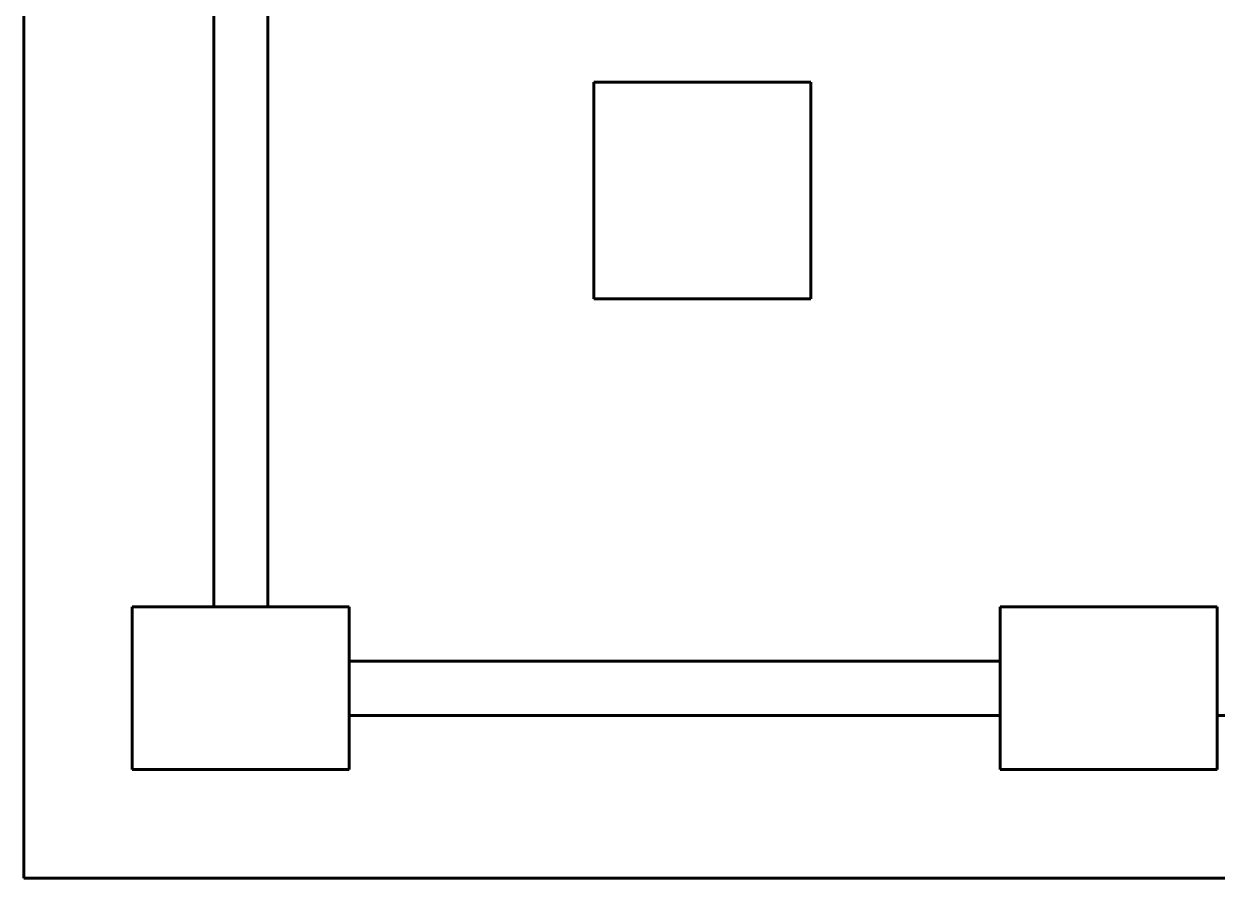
# Model space of a CAD drawing. Extents: x 0 to 297, y 0 to 292.
# Drawn here: x 65.64 to 76.64, y 67.02 to 74.9 of the extents above; entities that cross this region are included whole.
import ezdxf

# ---------------------------------------------------------------- set-up
doc = ezdxf.new("R2010")
doc.units = 0
doc.header["$MEASUREMENT"] = 0
doc.linetypes.add('K5LT_BASIC', pattern=[0])
doc.layers.add('Системный слой', color=7, linetype='Continuous')

# ---------------------------------------------------------------- blocks, each defined once
blk = doc.blocks.new('*U')
at = {"layer": 'Системный слой', "linetype": 'K5LT_BASIC', "lineweight": 60}
for p, q in [((72.896, 74.359), (70.896, 74.359)), ((70.896, 74.359), (70.896, 72.359)), ((72.896, 72.359), (72.896, 74.359)), ((70.896, 72.359), (72.896, 72.359)), ((68.642, 69.519), (66.642, 69.519)), ((66.642, 69.519), (66.642, 68.019)), ((68.642, 69.519), (66.642, 69.519)), ((66.642, 69.519), (66.642, 68.019)), ((68.642, 68.019), (68.642, 69.519)), ((68.642, 68.019), (68.642, 69.519)), ((76.642, 69.519), (74.642, 69.519)), ((74.642, 69.519), (74.642, 68.019)), ((76.642, 68.019), (76.642, 69.519)), ((66.642, 68.019), (68.642, 68.019)), ((66.642, 68.019), (68.642, 68.019)), ((74.642, 68.019), (76.642, 68.019))]:
    blk.add_line(p, q, dxfattribs=at)

msp = doc.modelspace()

# ---------------------------------------------------------------- linework, layer by layer
at = {"layer": 'Системный слой', "linetype": 'K5LT_BASIC', "lineweight": 60}
for p, q in [((65.642, 67.019), (65.642, 114.519)), ((67.392, 69.519), (67.392, 89.519)), ((67.892, 69.519), (67.892, 89.519)), ((67.892, 69.519), (67.892, 89.519)), ((67.392, 82.519), (67.392, 69.519)), ((67.892, 69.519), (67.892, 82.519)), ((66.641, 68.769), (66.642, 69.519)), ((68.642, 69.519), (66.642, 69.519)), ((66.642, 68.019), (66.642, 69.519)), ((66.642, 69.519), (66.642, 68.019)), ((66.642, 69.519), (68.642, 69.519)), ((68.642, 69.519), (66.642, 69.519)), ((66.642, 68.019), (66.642, 69.519)), ((66.642, 69.519), (66.642, 68.019)), ((66.642, 69.519), (68.642, 69.519)), ((66.642, 69.519), (66.642, 68.019)), ((66.642, 69.519), (68.642, 69.519)), ((68.642, 69.519), (66.642, 69.519)), ((66.642, 68.019), (66.642, 69.519)), ((66.642, 69.519), (66.642, 68.019)), ((66.642, 69.519), (68.642, 69.519)), ((68.642, 69.519), (68.642, 68.019)), ((68.642, 69.519), (68.642, 68.019)), ((68.642, 69.519), (68.642, 68.019)), ((68.642, 69.519), (68.642, 68.019)), ((68.642, 69.519), (68.642, 68.019)), ((68.642, 69.519), (68.642, 68.019)), ((68.642, 69.519), (68.642, 68.019)), ((68.642, 69.519), (68.642, 68.019)), ((76.642, 69.519), (74.642, 69.519)), ((74.642, 68.019), (74.642, 69.519)), ((74.642, 69.519), (74.642, 68.019)), ((74.642, 69.519), (76.642, 69.519)), ((76.642, 69.519), (76.642, 68.019)), ((76.642, 69.519), (76.642, 68.019)), ((68.642, 69.019), (74.642, 69.019)), ((74.642, 68.519), (68.642, 68.519)), ((82.642, 68.519), (76.642, 68.519)), ((68.642, 68.019), (66.642, 68.019)), ((66.642, 68.019), (68.642, 68.019)), ((68.642, 68.019), (66.642, 68.019)), ((66.642, 68.019), (68.642, 68.019)), ((68.642, 68.019), (66.642, 68.019)), ((66.642, 68.019), (68.642, 68.019)), ((68.642, 68.019), (66.642, 68.019)), ((66.642, 68.019), (68.642, 68.019)), ((67.892, 68.019), (67.142, 68.019)), ((67.892, 68.019), (67.142, 68.019)), ((67.892, 68.019), (67.142, 68.019)), ((67.892, 68.019), (67.142, 68.019)), ((76.642, 68.019), (74.642, 68.019)), ((74.642, 68.019), (76.642, 68.019)), ((75.892, 68.019), (75.142, 68.019)), ((66.642, 67.019), (65.642, 67.019)), ((124.642, 67.019), (66.642, 67.019))]:
    msp.add_line(p, q, dxfattribs=at)

# ---------------------------------------------------------------- block references
at = {"layer": 'Системный слой'}
msp.add_blockref('*U', (0, 0), dxfattribs=at)
msp.add_blockref('*U', (0, 0), dxfattribs=at)
msp.add_blockref('*U', (0, 0), dxfattribs=at)
msp.add_blockref('*U', (0, 0), dxfattribs=at)
msp.add_blockref('*U', (0, 0), dxfattribs=at)
msp.add_blockref('*U', (0, 0), dxfattribs=at)
msp.add_blockref('*U', (0, 0), dxfattribs=at)
msp.add_blockref('*U', (0, 0), dxfattribs=at)
msp.add_blockref('*U', (0, 0), dxfattribs=at)
msp.add_blockref('*U', (0, 0), dxfattribs=at)
msp.add_blockref('*U', (0, 0), dxfattribs=at)
msp.add_blockref('*U', (0, 0), dxfattribs=at)
msp.add_blockref('*U', (0, 0), dxfattribs=at)
msp.add_blockref('*U', (0, 0), dxfattribs=at)
msp.add_blockref('*U', (0, 0), dxfattribs=at)
msp.add_blockref('*U', (0, 0), dxfattribs=at)
msp.add_blockref('*U', (0, 0), dxfattribs=at)
msp.add_blockref('*U', (0, 0), dxfattribs=at)
msp.add_blockref('*U', (0, 0), dxfattribs=at)
msp.add_blockref('*U', (0, 0), dxfattribs=at)
msp.add_blockref('*U', (0, 0), dxfattribs=at)
msp.add_blockref('*U', (0, 0), dxfattribs=at)
msp.add_blockref('*U', (0, 0), dxfattribs=at)
msp.add_blockref('*U', (0, 0), dxfattribs=at)
msp.add_blockref('*U', (0, 0), dxfattribs=at)
msp.add_blockref('*U', (0, 0), dxfattribs=at)
msp.add_blockref('*U', (0, 0), dxfattribs=at)
msp.add_blockref('*U', (0, 0), dxfattribs=at)
msp.add_blockref('*U', (0, 0), dxfattribs=at)
msp.add_blockref('*U', (0, 0), dxfattribs=at)
msp.add_blockref('*U', (0, 0), dxfattribs=at)
msp.add_blockref('*U', (0, 0), dxfattribs=at)
msp.add_blockref('*U', (0, 0), dxfattribs=at)
msp.add_blockref('*U', (0, 0), dxfattribs=at)
msp.add_blockref('*U', (0, 0), dxfattribs=at)
msp.add_blockref('*U', (0, 0), dxfattribs=at)
msp.add_blockref('*U', (0, 0), dxfattribs=at)
msp.add_blockref('*U', (0, 0), dxfattribs=at)
msp.add_blockref('*U', (0, 0), dxfattribs=at)
msp.add_blockref('*U', (0, 0), dxfattribs=at)
msp.add_blockref('*U', (0, 0), dxfattribs=at)
msp.add_blockref('*U', (0, 0), dxfattribs=at)
msp.add_blockref('*U', (0, 0), dxfattribs=at)
msp.add_blockref('*U', (0, 0), dxfattribs=at)
msp.add_blockref('*U', (0, 0), dxfattribs=at)
msp.add_blockref('*U', (0, 0), dxfattribs=at)
msp.add_blockref('*U', (0, 0), dxfattribs=at)
msp.add_blockref('*U', (0, 0), dxfattribs=at)
msp.add_blockref('*U', (0, 0), dxfattribs=at)
msp.add_blockref('*U', (0, 0), dxfattribs=at)
msp.add_blockref('*U', (0, 0), dxfattribs=at)
msp.add_blockref('*U', (0, 0), dxfattribs=at)
msp.add_blockref('*U', (0, 0), dxfattribs=at)
msp.add_blockref('*U', (0, 0), dxfattribs=at)
msp.add_blockref('*U', (0, 0), dxfattribs=at)
msp.add_blockref('*U', (0, 0), dxfattribs=at)
msp.add_blockref('*U', (0, 0), dxfattribs=at)
msp.add_blockref('*U', (0, 0), dxfattribs=at)
msp.add_blockref('*U', (0, 0), dxfattribs=at)
msp.add_blockref('*U', (0, 0), dxfattribs=at)
msp.add_blockref('*U', (0, 0), dxfattribs=at)
msp.add_blockref('*U', (0, 0), dxfattribs=at)
msp.add_blockref('*U', (0, 0), dxfattribs=at)
msp.add_blockref('*U', (0, 0), dxfattribs=at)
msp.add_blockref('*U', (0, 0), dxfattribs=at)
msp.add_blockref('*U', (0, 0), dxfattribs=at)
msp.add_blockref('*U', (0, 0), dxfattribs=at)
msp.add_blockref('*U', (0, 0), dxfattribs=at)
msp.add_blockref('*U', (0, 0), dxfattribs=at)
msp.add_blockref('*U', (0, 0), dxfattribs=at)
msp.add_blockref('*U', (0, 0), dxfattribs=at)
msp.add_blockref('*U', (0, 0), dxfattribs=at)
msp.add_blockref('*U', (0, 0), dxfattribs=at)
msp.add_blockref('*U', (0, 0), dxfattribs=at)
msp.add_blockref('*U', (0, 0), dxfattribs=at)
msp.add_blockref('*U', (0, 0), dxfattribs=at)
msp.add_blockref('*U', (0, 0), dxfattribs=at)
msp.add_blockref('*U', (0, 0), dxfattribs=at)
msp.add_blockref('*U', (0, 0), dxfattribs=at)
msp.add_blockref('*U', (0, 0), dxfattribs=at)
msp.add_blockref('*U', (0, 0), dxfattribs=at)
msp.add_blockref('*U', (0, 0), dxfattribs=at)
msp.add_blockref('*U', (0, 0), dxfattribs=at)
msp.add_blockref('*U', (0, 0), dxfattribs=at)
msp.add_blockref('*U', (0, 0), dxfattribs=at)
msp.add_blockref('*U', (0, 0), dxfattribs=at)
msp.add_blockref('*U', (0, 0), dxfattribs=at)
msp.add_blockref('*U', (0, 0), dxfattribs=at)
msp.add_blockref('*U', (0, 0), dxfattribs=at)
msp.add_blockref('*U', (0, 0), dxfattribs=at)
msp.add_blockref('*U', (0, 0), dxfattribs=at)
msp.add_blockref('*U', (0, 0), dxfattribs=at)
msp.add_blockref('*U', (0, 0), dxfattribs=at)
msp.add_blockref('*U', (0, 0), dxfattribs=at)
msp.add_blockref('*U', (0, 0), dxfattribs=at)
msp.add_blockref('*U', (0, 0), dxfattribs=at)
msp.add_blockref('*U', (0, 0), dxfattribs=at)
msp.add_blockref('*U', (0, 0), dxfattribs=at)
msp.add_blockref('*U', (0, 0), dxfattribs=at)
msp.add_blockref('*U', (0, 0), dxfattribs=at)
msp.add_blockref('*U', (0, 0), dxfattribs=at)
msp.add_blockref('*U', (0, 0), dxfattribs=at)
msp.add_blockref('*U', (0, 0), dxfattribs=at)
msp.add_blockref('*U', (0, 0), dxfattribs=at)
msp.add_blockref('*U', (0, 0), dxfattribs=at)
msp.add_blockref('*U', (0, 0), dxfattribs=at)
msp.add_blockref('*U', (0, 0), dxfattribs=at)
msp.add_blockref('*U', (0, 0), dxfattribs=at)
msp.add_blockref('*U', (0, 0), dxfattribs=at)
msp.add_blockref('*U', (0, 0), dxfattribs=at)
msp.add_blockref('*U', (0, 0), dxfattribs=at)
msp.add_blockref('*U', (0, 0), dxfattribs=at)
msp.add_blockref('*U', (0, 0), dxfattribs=at)
msp.add_blockref('*U', (0, 0), dxfattribs=at)
msp.add_blockref('*U', (0, 0), dxfattribs=at)
msp.add_blockref('*U', (0, 0), dxfattribs=at)
msp.add_blockref('*U', (0, 0), dxfattribs=at)
msp.add_blockref('*U', (0, 0), dxfattribs=at)
msp.add_blockref('*U', (0, 0), dxfattribs=at)
msp.add_blockref('*U', (0, 0), dxfattribs=at)
msp.add_blockref('*U', (0, 0), dxfattribs=at)
msp.add_blockref('*U', (0, 0), dxfattribs=at)
msp.add_blockref('*U', (0, 0), dxfattribs=at)
msp.add_blockref('*U', (0, 0), dxfattribs=at)
msp.add_blockref('*U', (0, 0), dxfattribs=at)
msp.add_blockref('*U', (0, 0), dxfattribs=at)
msp.add_blockref('*U', (0, 0), dxfattribs=at)
msp.add_blockref('*U', (0, 0), dxfattribs=at)
msp.add_blockref('*U', (0, 0), dxfattribs=at)
msp.add_blockref('*U', (0, 0), dxfattribs=at)
msp.add_blockref('*U', (0, 0), dxfattribs=at)
msp.add_blockref('*U', (0, 0), dxfattribs=at)
msp.add_blockref('*U', (0, 0), dxfattribs=at)
msp.add_blockref('*U', (0, 0), dxfattribs=at)
msp.add_blockref('*U', (0, 0), dxfattribs=at)
msp.add_blockref('*U', (0, 0), dxfattribs=at)
msp.add_blockref('*U', (0, 0), dxfattribs=at)
msp.add_blockref('*U', (0, 0), dxfattribs=at)
msp.add_blockref('*U', (0, 0), dxfattribs=at)
msp.add_blockref('*U', (0, 0), dxfattribs=at)
msp.add_blockref('*U', (0, 0), dxfattribs=at)
msp.add_blockref('*U', (0, 0), dxfattribs=at)
msp.add_blockref('*U', (0, 0), dxfattribs=at)
msp.add_blockref('*U', (0, 0), dxfattribs=at)
msp.add_blockref('*U', (0, 0), dxfattribs=at)
msp.add_blockref('*U', (0, 0), dxfattribs=at)
msp.add_blockref('*U', (0, 0), dxfattribs=at)
msp.add_blockref('*U', (0, 0), dxfattribs=at)
msp.add_blockref('*U', (0, 0), dxfattribs=at)
msp.add_blockref('*U', (0, 0), dxfattribs=at)
msp.add_blockref('*U', (0, 0), dxfattribs=at)
msp.add_blockref('*U', (0, 0), dxfattribs=at)
msp.add_blockref('*U', (0, 0), dxfattribs=at)
msp.add_blockref('*U', (0, 0), dxfattribs=at)
msp.add_blockref('*U', (0, 0), dxfattribs=at)
msp.add_blockref('*U', (0, 0), dxfattribs=at)
msp.add_blockref('*U', (0, 0), dxfattribs=at)
msp.add_blockref('*U', (0, 0), dxfattribs=at)
msp.add_blockref('*U', (0, 0), dxfattribs=at)
msp.add_blockref('*U', (0, 0), dxfattribs=at)
msp.add_blockref('*U', (0, 0), dxfattribs=at)
msp.add_blockref('*U', (0, 0), dxfattribs=at)
msp.add_blockref('*U', (0, 0), dxfattribs=at)
msp.add_blockref('*U', (0, 0), dxfattribs=at)
msp.add_blockref('*U', (0, 0), dxfattribs=at)
msp.add_blockref('*U', (0, 0), dxfattribs=at)
msp.add_blockref('*U', (0, 0), dxfattribs=at)
msp.add_blockref('*U', (0, 0), dxfattribs=at)
msp.add_blockref('*U', (0, 0), dxfattribs=at)
msp.add_blockref('*U', (0, 0), dxfattribs=at)
msp.add_blockref('*U', (0, 0), dxfattribs=at)
msp.add_blockref('*U', (0, 0), dxfattribs=at)
msp.add_blockref('*U', (0, 0), dxfattribs=at)
msp.add_blockref('*U', (0, 0), dxfattribs=at)
msp.add_blockref('*U', (0, 0), dxfattribs=at)
msp.add_blockref('*U', (0, 0), dxfattribs=at)
msp.add_blockref('*U', (0, 0), dxfattribs=at)
msp.add_blockref('*U', (0, 0), dxfattribs=at)
msp.add_blockref('*U', (0, 0), dxfattribs=at)
msp.add_blockref('*U', (0, 0), dxfattribs=at)
msp.add_blockref('*U', (0, 0), dxfattribs=at)
msp.add_blockref('*U', (0, 0), dxfattribs=at)
msp.add_blockref('*U', (0, 0), dxfattribs=at)
msp.add_blockref('*U', (0, 0), dxfattribs=at)
msp.add_blockref('*U', (0, 0), dxfattribs=at)
msp.add_blockref('*U', (0, 0), dxfattribs=at)
msp.add_blockref('*U', (0, 0), dxfattribs=at)
msp.add_blockref('*U', (0, 0), dxfattribs=at)
msp.add_blockref('*U', (0, 0), dxfattribs=at)
msp.add_blockref('*U', (0, 0), dxfattribs=at)
msp.add_blockref('*U', (0, 0), dxfattribs=at)
msp.add_blockref('*U', (0, 0), dxfattribs=at)
msp.add_blockref('*U', (0, 0), dxfattribs=at)
msp.add_blockref('*U', (0, 0), dxfattribs=at)
msp.add_blockref('*U', (0, 0), dxfattribs=at)
msp.add_blockref('*U', (0, 0), dxfattribs=at)
msp.add_blockref('*U', (0, 0), dxfattribs=at)
msp.add_blockref('*U', (0, 0), dxfattribs=at)
msp.add_blockref('*U', (0, 0), dxfattribs=at)
msp.add_blockref('*U', (0, 0), dxfattribs=at)
msp.add_blockref('*U', (0, 0), dxfattribs=at)
msp.add_blockref('*U', (0, 0), dxfattribs=at)
msp.add_blockref('*U', (0, 0), dxfattribs=at)
msp.add_blockref('*U', (0, 0), dxfattribs=at)
msp.add_blockref('*U', (0, 0), dxfattribs=at)
msp.add_blockref('*U', (0, 0), dxfattribs=at)
msp.add_blockref('*U', (0, 0), dxfattribs=at)
msp.add_blockref('*U', (0, 0), dxfattribs=at)
msp.add_blockref('*U', (0, 0), dxfattribs=at)
msp.add_blockref('*U', (0, 0), dxfattribs=at)
msp.add_blockref('*U', (0, 0), dxfattribs=at)
msp.add_blockref('*U', (0, 0), dxfattribs=at)
msp.add_blockref('*U', (0, 0), dxfattribs=at)
msp.add_blockref('*U', (0, 0), dxfattribs=at)
msp.add_blockref('*U', (0, 0), dxfattribs=at)
msp.add_blockref('*U', (0, 0), dxfattribs=at)
msp.add_blockref('*U', (0, 0), dxfattribs=at)
msp.add_blockref('*U', (0, 0), dxfattribs=at)
msp.add_blockref('*U', (0, 0), dxfattribs=at)
msp.add_blockref('*U', (0, 0), dxfattribs=at)
msp.add_blockref('*U', (0, 0), dxfattribs=at)
msp.add_blockref('*U', (0, 0), dxfattribs=at)
msp.add_blockref('*U', (0, 0), dxfattribs=at)
msp.add_blockref('*U', (0, 0), dxfattribs=at)
msp.add_blockref('*U', (0, 0), dxfattribs=at)
msp.add_blockref('*U', (0, 0), dxfattribs=at)
msp.add_blockref('*U', (0, 0), dxfattribs=at)
msp.add_blockref('*U', (0, 0), dxfattribs=at)
msp.add_blockref('*U', (0, 0), dxfattribs=at)
msp.add_blockref('*U', (0, 0), dxfattribs=at)
msp.add_blockref('*U', (0, 0), dxfattribs=at)
msp.add_blockref('*U', (0, 0), dxfattribs=at)
msp.add_blockref('*U', (0, 0), dxfattribs=at)
msp.add_blockref('*U', (0, 0), dxfattribs=at)
msp.add_blockref('*U', (0, 0), dxfattribs=at)
msp.add_blockref('*U', (0, 0), dxfattribs=at)
msp.add_blockref('*U', (0, 0), dxfattribs=at)
msp.add_blockref('*U', (0, 0), dxfattribs=at)
msp.add_blockref('*U', (0, 0), dxfattribs=at)
msp.add_blockref('*U', (0, 0), dxfattribs=at)
msp.add_blockref('*U', (0, 0), dxfattribs=at)
msp.add_blockref('*U', (0, 0), dxfattribs=at)
msp.add_blockref('*U', (0, 0), dxfattribs=at)
msp.add_blockref('*U', (0, 0), dxfattribs=at)
msp.add_blockref('*U', (0, 0), dxfattribs=at)
msp.add_blockref('*U', (0, 0), dxfattribs=at)
msp.add_blockref('*U', (0, 0), dxfattribs=at)
msp.add_blockref('*U', (0, 0), dxfattribs=at)
msp.add_blockref('*U', (0, 0), dxfattribs=at)
msp.add_blockref('*U', (0, 0), dxfattribs=at)
msp.add_blockref('*U', (0, 0), dxfattribs=at)
msp.add_blockref('*U', (0, 0), dxfattribs=at)
msp.add_blockref('*U', (0, 0), dxfattribs=at)
msp.add_blockref('*U', (0, 0), dxfattribs=at)
msp.add_blockref('*U', (0, 0), dxfattribs=at)
msp.add_blockref('*U', (0, 0), dxfattribs=at)
msp.add_blockref('*U', (0, 0), dxfattribs=at)
msp.add_blockref('*U', (0, 0), dxfattribs=at)
msp.add_blockref('*U', (0, 0), dxfattribs=at)
msp.add_blockref('*U', (0, 0), dxfattribs=at)
msp.add_blockref('*U', (0, 0), dxfattribs=at)
msp.add_blockref('*U', (0, 0), dxfattribs=at)
msp.add_blockref('*U', (0, 0), dxfattribs=at)
msp.add_blockref('*U', (0, 0), dxfattribs=at)
msp.add_blockref('*U', (0, 0), dxfattribs=at)
msp.add_blockref('*U', (0, 0), dxfattribs=at)
msp.add_blockref('*U', (0, 0), dxfattribs=at)
msp.add_blockref('*U', (0, 0), dxfattribs=at)
msp.add_blockref('*U', (0, 0), dxfattribs=at)
msp.add_blockref('*U', (0, 0), dxfattribs=at)
msp.add_blockref('*U', (0, 0), dxfattribs=at)
msp.add_blockref('*U', (0, 0), dxfattribs=at)
msp.add_blockref('*U', (0, 0), dxfattribs=at)
msp.add_blockref('*U', (0, 0), dxfattribs=at)
msp.add_blockref('*U', (0, 0), dxfattribs=at)
msp.add_blockref('*U', (0, 0), dxfattribs=at)
msp.add_blockref('*U', (0, 0), dxfattribs=at)
msp.add_blockref('*U', (0, 0), dxfattribs=at)
msp.add_blockref('*U', (0, 0), dxfattribs=at)
msp.add_blockref('*U', (0, 0), dxfattribs=at)
msp.add_blockref('*U', (0, 0), dxfattribs=at)
msp.add_blockref('*U', (0, 0), dxfattribs=at)
msp.add_blockref('*U', (0, 0), dxfattribs=at)
msp.add_blockref('*U', (0, 0), dxfattribs=at)
msp.add_blockref('*U', (0, 0), dxfattribs=at)
msp.add_blockref('*U', (0, 0), dxfattribs=at)
msp.add_blockref('*U', (0, 0), dxfattribs=at)
msp.add_blockref('*U', (0, 0), dxfattribs=at)
msp.add_blockref('*U', (0, 0), dxfattribs=at)
msp.add_blockref('*U', (0, 0), dxfattribs=at)
msp.add_blockref('*U', (0, 0), dxfattribs=at)
msp.add_blockref('*U', (0, 0), dxfattribs=at)
msp.add_blockref('*U', (0, 0), dxfattribs=at)
msp.add_blockref('*U', (0, 0), dxfattribs=at)
msp.add_blockref('*U', (0, 0), dxfattribs=at)
msp.add_blockref('*U', (0, 0), dxfattribs=at)
msp.add_blockref('*U', (0, 0), dxfattribs=at)
msp.add_blockref('*U', (0, 0), dxfattribs=at)
msp.add_blockref('*U', (0, 0), dxfattribs=at)
msp.add_blockref('*U', (0, 0), dxfattribs=at)
msp.add_blockref('*U', (0, 0), dxfattribs=at)
msp.add_blockref('*U', (0, 0), dxfattribs=at)
msp.add_blockref('*U', (0, 0), dxfattribs=at)
msp.add_blockref('*U', (0, 0), dxfattribs=at)
msp.add_blockref('*U', (0, 0), dxfattribs=at)
msp.add_blockref('*U', (0, 0), dxfattribs=at)
msp.add_blockref('*U', (0, 0), dxfattribs=at)
msp.add_blockref('*U', (0, 0), dxfattribs=at)
msp.add_blockref('*U', (0, 0), dxfattribs=at)
msp.add_blockref('*U', (0, 0), dxfattribs=at)
msp.add_blockref('*U', (0, 0), dxfattribs=at)
msp.add_blockref('*U', (0, 0), dxfattribs=at)
msp.add_blockref('*U', (0, 0), dxfattribs=at)
msp.add_blockref('*U', (0, 0), dxfattribs=at)
msp.add_blockref('*U', (0, 0), dxfattribs=at)
msp.add_blockref('*U', (0, 0), dxfattribs=at)
msp.add_blockref('*U', (0, 0), dxfattribs=at)
msp.add_blockref('*U', (0, 0), dxfattribs=at)
msp.add_blockref('*U', (0, 0), dxfattribs=at)
msp.add_blockref('*U', (0, 0), dxfattribs=at)
msp.add_blockref('*U', (0, 0), dxfattribs=at)
msp.add_blockref('*U', (0, 0), dxfattribs=at)
msp.add_blockref('*U', (0, 0), dxfattribs=at)
msp.add_blockref('*U', (0, 0), dxfattribs=at)
msp.add_blockref('*U', (0, 0), dxfattribs=at)
msp.add_blockref('*U', (0, 0), dxfattribs=at)
msp.add_blockref('*U', (0, 0), dxfattribs=at)
msp.add_blockref('*U', (0, 0), dxfattribs=at)
msp.add_blockref('*U', (0, 0), dxfattribs=at)
msp.add_blockref('*U', (0, 0), dxfattribs=at)
msp.add_blockref('*U', (0, 0), dxfattribs=at)
msp.add_blockref('*U', (0, 0), dxfattribs=at)
msp.add_blockref('*U', (0, 0), dxfattribs=at)
msp.add_blockref('*U', (0, 0), dxfattribs=at)
msp.add_blockref('*U', (0, 0), dxfattribs=at)
msp.add_blockref('*U', (0, 0), dxfattribs=at)
msp.add_blockref('*U', (0, 0), dxfattribs=at)
msp.add_blockref('*U', (0, 0), dxfattribs=at)
msp.add_blockref('*U', (0, 0), dxfattribs=at)
msp.add_blockref('*U', (0, 0), dxfattribs=at)
msp.add_blockref('*U', (0, 0), dxfattribs=at)
msp.add_blockref('*U', (0, 0), dxfattribs=at)
msp.add_blockref('*U', (0, 0), dxfattribs=at)
msp.add_blockref('*U', (0, 0), dxfattribs=at)
msp.add_blockref('*U', (0, 0), dxfattribs=at)
msp.add_blockref('*U', (0, 0), dxfattribs=at)
msp.add_blockref('*U', (0, 0), dxfattribs=at)
msp.add_blockref('*U', (0, 0), dxfattribs=at)
msp.add_blockref('*U', (0, 0), dxfattribs=at)
msp.add_blockref('*U', (0, 0), dxfattribs=at)
msp.add_blockref('*U', (0, 0), dxfattribs=at)
msp.add_blockref('*U', (0, 0), dxfattribs=at)
msp.add_blockref('*U', (0, 0), dxfattribs=at)
msp.add_blockref('*U', (0, 0), dxfattribs=at)
msp.add_blockref('*U', (0, 0), dxfattribs=at)
msp.add_blockref('*U', (0, 0), dxfattribs=at)
msp.add_blockref('*U', (0, 0), dxfattribs=at)
msp.add_blockref('*U', (0, 0), dxfattribs=at)
msp.add_blockref('*U', (0, 0), dxfattribs=at)
msp.add_blockref('*U', (0, 0), dxfattribs=at)
msp.add_blockref('*U', (0, 0), dxfattribs=at)
msp.add_blockref('*U', (0, 0), dxfattribs=at)
msp.add_blockref('*U', (0, 0), dxfattribs=at)
msp.add_blockref('*U', (0, 0), dxfattribs=at)

doc.saveas('drawing.dxf')
